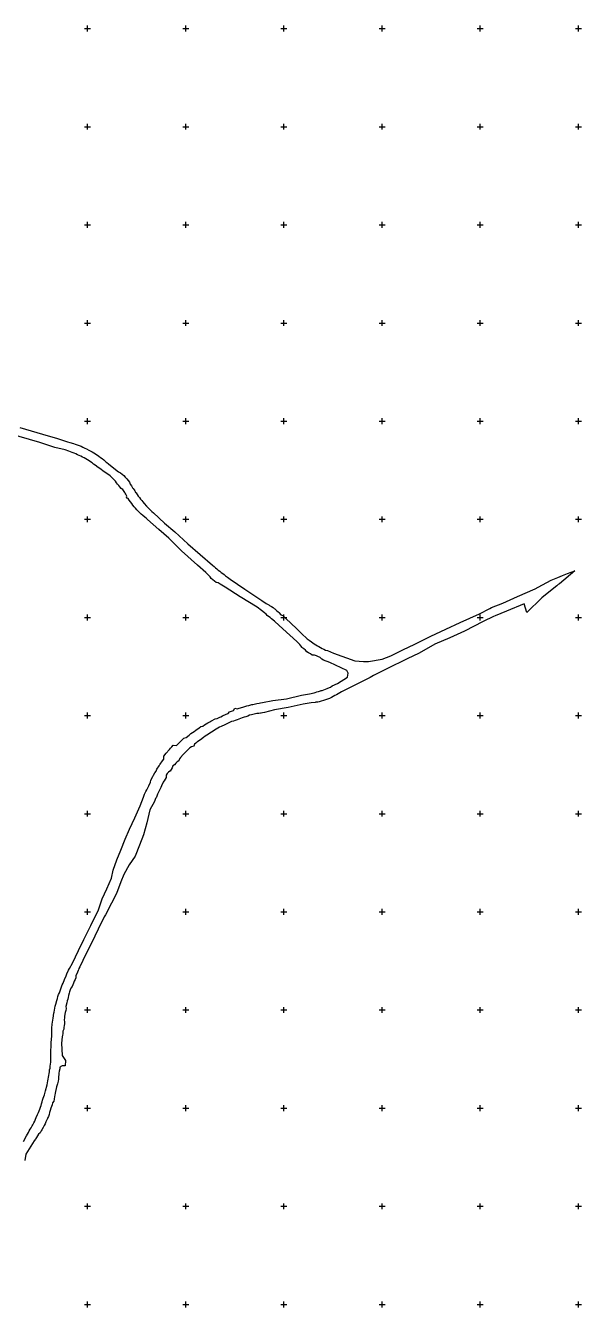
# Model space of a CAD drawing. Extents: x 542197 to 550482, y 1822129 to 1845893.
# Drawn here: x 548437 to 549003, y 1841297 to 1842603 of the extents above; entities that cross this region are included whole.
import ezdxf

# ---------------------------------------------------------------- set-up
doc = ezdxf.new("R2010")
doc.units = 0
doc.layers.add('Level 30', color=7, linetype='Continuous')
doc.layers.add('Level 63', color=7, linetype='Continuous')

msp = doc.modelspace()

# ---------------------------------------------------------------- linework, layer by layer
at = {"layer": 'Level 30'}
for points in [[(548434.6, 1841466.1), (548437.8, 1841471.8), (548439.7, 1841475.2), (548440.6, 1841476.9), (548441.5, 1841478.5), (548442.6, 1841480.1), (548443.5, 1841481.8), (548444.1, 1841482.9), (548445.3, 1841485.1), (548446.1, 1841486.8), (548446.9, 1841488.6), (548447.7, 1841490.3), (548449.1, 1841493.5), (548449.9, 1841495.6), (548450.6, 1841497.4), (548451.4, 1841499.1), (548452, 1841500.9), (548452.6, 1841502.7), (548453.2, 1841504.5), (548453.7, 1841506.3), (548454.2, 1841508.2), (548454.9, 1841510), (548456, 1841513.6), (548457, 1841517.5), (548458.8, 1841523.7), (548459.1, 1841525.7), (548459.4, 1841527.7), (548459.7, 1841529.6), (548460, 1841531.4), (548460.6, 1841533.3), (548460.8, 1841535.2), (548461.1, 1841537.1), (548461.3, 1841539), (548461.7, 1841540.8), (548461.9, 1841542.7), (548462.1, 1841544.7), (548462.2, 1841545.1), (548462.4, 1841546.6), (548462.4, 1841548.6), (548462.6, 1841554.5), (548462.9, 1841566.8), (548463.4, 1841573.2), (548463.4, 1841575.2), (548463.5, 1841577.2), (548463.6, 1841579.3), (548463.5, 1841581.4), (548464, 1841585.5), (548464, 1841585.5), (548464.5, 1841589.6), (548464.9, 1841591.6), (548465.7, 1841596.6), (548465.9, 1841597.7), (548466.3, 1841599.8), (548467.1, 1841603.8), (548467.8, 1841605.8), (548468.8, 1841609.8), (548469.3, 1841611.7), (548469.3, 1841611.8), (548469.8, 1841613.8), (548470.4, 1841615.8), (548471.4, 1841617.6), (548472.1, 1841619.6), (548472.7, 1841621.6), (548473.3, 1841623.5), (548474, 1841625.5), (548475.1, 1841627.2), (548476.6, 1841631.1), (548478.2, 1841634.9), (548479, 1841636.8), (548480.7, 1841640.5), (548481.6, 1841642.4), (548484.5, 1841647.7), (548490.8, 1841660.5), (548496, 1841672), (548503.3, 1841686.2), (548509.5, 1841698.5), (548510.6, 1841700.9), (548514.7, 1841713.4), (548519.5, 1841723.3), (548524.5, 1841734.3), (548526, 1841742.6), (548529.8, 1841753), (548533.7, 1841762.8), (548538.3, 1841773.9), (548542.7, 1841784.3), (548548.2, 1841795.7), (548553.5, 1841808.1), (548557.1, 1841817), (548557.7, 1841818.9), (548558.1, 1841820), (548559.2, 1841822.8), (548560.5, 1841824.5), (548561.4, 1841826.4), (548562.3, 1841828.3), (548564.1, 1841832), (548564.5, 1841834.2), (548566.5, 1841837.9), (548567.2, 1841839.3), (548568.6, 1841841.6), (548569.7, 1841843.4), (548570.5, 1841845.3), (548572.8, 1841848.8), (548573.7, 1841850.1), (548574, 1841850.6), (548576.4, 1841854), (548577.7, 1841855.7), (548577.6, 1841858.5), (548580.2, 1841861.8), (548583, 1841865), (548583.3, 1841865.4), (548584.4, 1841866.7), (548585.8, 1841868.2), (548587.2, 1841869.8), (548590.6, 1841869.6), (548593.5, 1841872.5), (548595, 1841874), (548596.5, 1841875.4), (548598.1, 1841876.9), (548600.3, 1841877.5), (548603.4, 1841880.2), (548604.9, 1841881.5), (548605, 1841881.6), (548606.7, 1841882.9), (548608.6, 1841883.8), (548610.2, 1841885.1), (548613.6, 1841887.5), (548615.3, 1841888.7), (548617.3, 1841889.3), (548619.1, 1841890.5), (548620.7, 1841891.5), (548622.6, 1841892.7), (548624.4, 1841893.7), (548625.5, 1841894.3), (548626.2, 1841894.7), (548629.8, 1841896.7), (548632, 1841896.9), (548634.8, 1841898.4), (548635.7, 1841898.8), (548637.5, 1841899.7), (548641.2, 1841901.4), (548643.1, 1841902.2), (548644.7, 1841903.8), (548646.6, 1841904.6), (548648.5, 1841905.3), (548649.9, 1841907.6), (548652.4, 1841906.7), (548654.4, 1841907.4), (548658.3, 1841908.7), (548662.2, 1841909.9), (548664.2, 1841910.4), (548667.3, 1841911.2), (548668.2, 1841911.4), (548672.3, 1841912.4), (548674.8, 1841912.8), (548676.3, 1841913), (548678.3, 1841913.4), (548688.7, 1841915.2), (548702.7, 1841917), (548718, 1841920.9), (548726, 1841922.1), (548730.7, 1841923.3), (548731.8, 1841923.6), (548733.5, 1841924.1), (548735.3, 1841924.6), (548737.1, 1841925.1), (548737.9, 1841925.4), (548738.8, 1841925.7), (548740.5, 1841926.3), (548742.3, 1841926.9), (548744, 1841927.6), (548744.8, 1841927.9), (548747.6, 1841929.1), (548749.3, 1841930.2), (548754.6, 1841932.7), (548764.7, 1841939.3), (548765.3, 1841943.3), (548764.1, 1841945.8), (548746.7, 1841954.1), (548740.2, 1841956.3), (548738.5, 1841957.4), (548737, 1841959.1), (548736.2, 1841959.6), (548735.2, 1841959.9), (548733.2, 1841960.7), (548731.2, 1841961.5), (548728.9, 1841961.7), (548727, 1841962.8), (548725.2, 1841963.9), (548723.4, 1841965.1), (548721.9, 1841966.6), (548720.2, 1841968), (548719.2, 1841968.8), (548718.6, 1841969.4), (548717.3, 1841971.1), (548716.1, 1841972.3), (548713.1, 1841975.6), (548706.1, 1841982), (548695.1, 1841991.7), (548690.4, 1841996.1), (548687.4, 1841998.7), (548685.9, 1841999.8), (548684.4, 1842000.8), (548683, 1842002), (548681.8, 1842003.4), (548680.3, 1842004.6), (548677.1, 1842006.9), (548672.9, 1842010.3), (548655.4, 1842021.1), (548640.2, 1842031), (548636.7, 1842033), (548634.9, 1842034), (548633.1, 1842035.2), (548631, 1842035.7), (548629.3, 1842037), (548627.7, 1842038.3), (548626, 1842039.6), (548624.8, 1842041.4), (548623.3, 1842042.9), (548622.1, 1842044.1), (548620.5, 1842045.8), (548612, 1842053.2), (548595.5, 1842068), (548582.7, 1842080.7), (548572.5, 1842089.7), (548560.9, 1842099.8), (548559.5, 1842101.2), (548558.3, 1842102.1), (548556.3, 1842103.8), (548554.7, 1842105.2), (548553.3, 1842106.7), (548551.7, 1842108.1), (548550.3, 1842109.6), (548548.9, 1842111.2), (548547.5, 1842112.8), (548546.2, 1842114.4), (548544.9, 1842116.1), (548543.6, 1842117.7), (548542.4, 1842119.4), (548541.4, 1842121.3), (548540.3, 1842121.5), (548539.7, 1842122.7), (548539.8, 1842123.7), (548538.8, 1842125.6), (548538.3, 1842126.5), (548537.9, 1842127.3), (548537.9, 1842127.3), (548537.3, 1842128.2), (548536.7, 1842129.2), (548535.8, 1842130.4), (548534.1, 1842131.5), (548533, 1842132.9), (548531.8, 1842134.3), (548530.6, 1842135.7), (548529.3, 1842137), (548528.5, 1842138.8), (548527.2, 1842140.1), (548525.8, 1842141.5), (548523, 1842144.3), (548515.4, 1842149.3), (548513.9, 1842150.7), (548512.3, 1842151.8), (548510.7, 1842152.9), (548507.6, 1842155.2), (548506.1, 1842156.3), (548504.7, 1842157.6), (548503.1, 1842158.6), (548501.5, 1842159.6), (548499.8, 1842160.6), (548498.2, 1842161.5), (548496.5, 1842162.5), (548494.8, 1842163.3), (548493.1, 1842164.2), (548491.4, 1842165), (548489.6, 1842165.7), (548488, 1842166.8), (548486.2, 1842167.5), (548484.4, 1842168.2), (548482.6, 1842168.8), (548480.8, 1842169.5), (548477.1, 1842170.8), (548466.6, 1842173.3), (548451.4, 1842178.4), (548390.2, 1842195.8)], [(548431.1, 1842193.4), (548453.9, 1842186.7), (548469.3, 1842182.3), (548479.5, 1842178.8), (548481.8, 1842178.2), (548485.5, 1842177.3), (548487.4, 1842176.6), (548489.4, 1842175.8), (548491.3, 1842175.1), (548493.3, 1842174.4), (548495.2, 1842173.5), (548497.1, 1842172.6), (548499, 1842171.7), (548501.3, 1842170.5), (548502.7, 1842169.8), (548504.5, 1842168.7), (548506.3, 1842167.7), (548508.1, 1842166.6), (548511.6, 1842164.3), (548513.3, 1842163.1), (548515, 1842161.8), (548516.7, 1842160.5), (548518.6, 1842158.7), (548519.7, 1842157.7), (548521.3, 1842156.5), (548528.3, 1842150.6), (548531.6, 1842148.5), (548533.5, 1842147.2), (548535.3, 1842145.9), (548536.9, 1842144.5), (548538.4, 1842142.9), (548539.8, 1842141.3), (548541.2, 1842139.6), (548542.6, 1842137.9), (548543.5, 1842135.9), (548544.6, 1842134), (548545.8, 1842132.2), (548546.3, 1842131.5), (548547.4, 1842129.9), (548548.1, 1842129), (548548.3, 1842128.3), (548548.8, 1842127.2), (548549.6, 1842126.8), (548550.5, 1842125.1), (548551.6, 1842123.6), (548552.7, 1842122.1), (548553.9, 1842120.6), (548555.1, 1842119.1), (548556.3, 1842117.7), (548557.6, 1842116.2), (548560.1, 1842113.4), (548562.8, 1842110.7), (548564.5, 1842109), (548565.5, 1842108), (548567.1, 1842106.7), (548578.2, 1842096.1), (548588.7, 1842087.2), (548602.1, 1842075.1), (548627.3, 1842053.1), (548628.9, 1842051.9), (548630.3, 1842050.7), (548631.8, 1842049.5), (548633.1, 1842048.2), (548634.6, 1842047), (548636.1, 1842045.8), (548637.6, 1842044.7), (548639.1, 1842043.6), (548640.6, 1842042.5), (548642.5, 1842041.1), (548645.3, 1842039), (548660.3, 1842028.7), (548677.4, 1842017.4), (548681.8, 1842014.3), (548684.6, 1842012.7), (548685.4, 1842012.3), (548687.2, 1842011.1), (548689, 1842010), (548690, 1842009.2), (548690.8, 1842008.6), (548692.3, 1842007.2), (548694.1, 1842005.8), (548694.8, 1842005), (548696.8, 1842002.8), (548698.8, 1842001.9), (548702, 1841998.9), (548712.7, 1841988.8), (548719.3, 1841982.1), (548722.4, 1841979.5), (548723.8, 1841978.3), (548725.8, 1841976.8), (548728.1, 1841975.1), (548729.6, 1841974.1), (548730.9, 1841973.2), (548732.6, 1841972.1), (548734.2, 1841971.2), (548735.7, 1841970.3), (548737.3, 1841969.4), (548738.8, 1841968.5), (548740.6, 1841967.7), (548742.4, 1841966.8), (548744.3, 1841966.2), (548750.6, 1841963.6), (548772.4, 1841955.9), (548781.2, 1841955), (548786.1, 1841955.1), (548800.2, 1841957.6), (548808.9, 1841961), (548821, 1841966.9), (548833.3, 1841972.9), (548849.6, 1841980.8), (548864.9, 1841988.1), (548879.7, 1841995), (548899.1, 1842003.7), (548909.8, 1842009.2), (548911.5, 1842010.2), (548923.1, 1842014.6), (548937.8, 1842021.4), (548955.9, 1842029.1), (548959, 1842031), (548972.2, 1842038), (548973.9, 1842038.8), (548979.1, 1842040.8), (548981.4, 1842041.7), (548983.8, 1842042.6), (548983.8, 1842042.6), (548988.9, 1842044.6), (548996.3, 1842047.5), (548980.8, 1842034.4), (548980.3, 1842034.1), (548979.9, 1842034), (548979.5, 1842033.5), (548978.7, 1842032.8), (548978, 1842032.2), (548973.3, 1842028.4), (548962.8, 1842019.8), (548947.5, 1842005.1), (548944.8, 1842013.8), (548926.6, 1842006.4), (548915.2, 1842001.5), (548913.6, 1842000.9), (548902.8, 1841996), (548884, 1841986.1), (548869.1, 1841979.3), (548853.9, 1841972.7), (548837.8, 1841963.7), (548825.6, 1841957.7), (548805, 1841947.6), (548791.2, 1841940.7), (548787.7, 1841938.9), (548771.6, 1841930.6), (548758.8, 1841924.3), (548753.7, 1841921.2), (548751.9, 1841920.5), (548748.3, 1841918.5), (548746.4, 1841917.4), (548742.3, 1841915.9), (548741.2, 1841915.6), (548740.2, 1841915.2), (548738.1, 1841914.6), (548736, 1841914.1), (548734.4, 1841913.8), (548733.8, 1841913.7), (548732.6, 1841913.5), (548731.8, 1841913.4), (548727.8, 1841912.9), (548719.7, 1841911.6), (548704.4, 1841908.1), (548690.5, 1841905.7), (548680.2, 1841903.2), (548678.2, 1841902.9), (548676.8, 1841902.6), (548676.3, 1841902.5), (548674.4, 1841902), (548672.4, 1841902.2), (548669.7, 1841901.5), (548666.8, 1841900.8), (548664.9, 1841900.3), (548663.2, 1841899.4), (548661.3, 1841898.8), (548659.5, 1841898.3), (548657.6, 1841897.6), (548654, 1841896.4), (548652.2, 1841895.7), (548650.4, 1841895), (548648.6, 1841894.3), (548646.7, 1841893.9), (548643.1, 1841892.3), (548639.7, 1841890.7), (548636.2, 1841888.9), (548634.5, 1841888.1), (548632.8, 1841887.1), (548629.4, 1841885.2), (548627.8, 1841884.1), (548624.6, 1841882.1), (548623, 1841881), (548621.3, 1841880), (548619.7, 1841878.9), (548618.1, 1841877.8), (548615, 1841875.4), (548613.4, 1841874.4), (548611.9, 1841873.2), (548611.7, 1841873.1), (548610.4, 1841872), (548608.9, 1841870.7), (548608.1, 1841868.7), (548606, 1841868.1), (548604.3, 1841867.1), (548602.5, 1841865.4), (548601.5, 1841864.4), (548598.8, 1841861.6), (548597.4, 1841860.2), (548594.8, 1841857.4), (548593.6, 1841855.9), (548592.8, 1841854), (548591.1, 1841852.9), (548589.8, 1841851.4), (548588.6, 1841849.9), (548586.7, 1841848.9), (548586.2, 1841846.9), (548585.1, 1841845.2), (548584.2, 1841843.5), (548583.6, 1841843.3), (548582.5, 1841842.3), (548581, 1841840.9), (548580, 1841839.3), (548580, 1841837), (548579, 1841835.3), (548578.1, 1841833.6), (548577.8, 1841833.2), (548577.1, 1841832), (548575.2, 1841828.5), (548574.5, 1841826.7), (548572.8, 1841823.3), (548572.4, 1841822.5), (548571.2, 1841819.8), (548570.5, 1841817.9), (548569.7, 1841816.2), (548569.3, 1841815.5), (548568, 1841812.6), (548563.4, 1841804.1), (548560.3, 1841790.8), (548556.8, 1841778.6), (548552.9, 1841767.9), (548548.3, 1841756.9), (548542.2, 1841748), (548537, 1841738.1), (548533.8, 1841730.5), (548529.3, 1841718.8), (548524.4, 1841708.7), (548518.1, 1841697.1), (548516.9, 1841694.8), (548510.8, 1841682.5), (548503.9, 1841668.1), (548498.2, 1841656.9), (548492, 1841644), (548491.2, 1841642.2), (548490.6, 1841640.8), (548490.5, 1841640.3), (548489.7, 1841638.5), (548488.1, 1841634.9), (548487.9, 1841632.9), (548487.2, 1841631.1), (548486.4, 1841629.3), (548485.7, 1841627.5), (548484.3, 1841623.9), (548482.9, 1841622.3), (548482.3, 1841620.5), (548481.6, 1841618.6), (548481.2, 1841617.3), (548480.5, 1841614.9), (548480.3, 1841612.9), (548479.7, 1841611), (548479.2, 1841609.2), (548478.7, 1841607.3), (548477.8, 1841603.5), (548478.1, 1841601.4), (548477.7, 1841599.5), (548477.3, 1841597.6), (548476.6, 1841593.8), (548476.3, 1841591.9), (548476, 1841590), (548476.5, 1841587.9), (548476.3, 1841586), (548476.1, 1841584.1), (548475.9, 1841582.2), (548475.7, 1841580.3), (548474.9, 1841578.4), (548474.6, 1841576.5), (548474.6, 1841575.7), (548474.4, 1841574.5), (548474.2, 1841572.5), (548473.4, 1841566.1), (548474.2, 1841553.8), (548477.4, 1841548.4), (548477, 1841543.2), (548474.2, 1841543), (548472.8, 1841542.4), (548472.3, 1841542.1), (548471.8, 1841541.9), (548471.7, 1841539.9), (548471.1, 1841537.8), (548470.8, 1841535.8), (548470.7, 1841534.6), (548470.2, 1841531.7), (548470.4, 1841529.5), (548470, 1841527.5), (548469.3, 1841524.7), (548468.4, 1841521.6), (548466.9, 1841515.3), (548466.6, 1841513.3), (548466.4, 1841511.8), (548465.9, 1841509.3), (548465.5, 1841507.2), (548464.3, 1841505.4), (548463.8, 1841503.4), (548463.2, 1841501.5), (548462.7, 1841499.9), (548461.9, 1841497.5), (548461.2, 1841495.6), (548460.7, 1841493.5), (548460, 1841491.6), (548459.2, 1841489.7), (548459.1, 1841489.3), (548457.6, 1841485.9), (548456.7, 1841484), (548455.6, 1841482.3), (548454.7, 1841480.4), (548453.4, 1841477.9), (548452.8, 1841476.8), (548451.8, 1841475), (548450.1, 1841473.5), (548449, 1841471.8), (548447.9, 1841470.1), (548447.2, 1841469), (548446.8, 1841468.3), (548445.5, 1841466.8), (548442, 1841461.4), (548437.1, 1841453.2), (548436.1, 1841446.7)]]:
    msp.add_lwpolyline(points, dxfattribs=at)
at = {"layer": 'Level 63'}
for p, q in [((548497, 1842600), (548503, 1842600)), ((548500, 1842597), (548500, 1842603)), ((548597, 1842600), (548603, 1842600)), ((548600, 1842597), (548600, 1842603)), ((548697, 1842600), (548703, 1842600)), ((548700, 1842597), (548700, 1842603)), ((548797, 1842600), (548803, 1842600)), ((548800, 1842597), (548800, 1842603)), ((548897, 1842600), (548903, 1842600)), ((548900, 1842597), (548900, 1842603)), ((548997, 1842600), (549003, 1842600)), ((549000, 1842597), (549000, 1842603)), ((548497, 1842500), (548503, 1842500)), ((548500, 1842497), (548500, 1842503)), ((548597, 1842500), (548603, 1842500)), ((548600, 1842497), (548600, 1842503)), ((548697, 1842500), (548703, 1842500)), ((548700, 1842497), (548700, 1842503)), ((548797, 1842500), (548803, 1842500)), ((548800, 1842497), (548800, 1842503)), ((548897, 1842500), (548903, 1842500)), ((548900, 1842497), (548900, 1842503)), ((548997, 1842500), (549003, 1842500)), ((549000, 1842497), (549000, 1842503)), ((548500, 1842397), (548500, 1842403)), ((548600, 1842397), (548600, 1842403)), ((548700, 1842397), (548700, 1842403)), ((548800, 1842397), (548800, 1842403)), ((548900, 1842397), (548900, 1842403)), ((549000, 1842397), (549000, 1842403)), ((548497, 1842400), (548503, 1842400)), ((548597, 1842400), (548603, 1842400)), ((548697, 1842400), (548703, 1842400)), ((548797, 1842400), (548803, 1842400)), ((548897, 1842400), (548903, 1842400)), ((548997, 1842400), (549003, 1842400)), ((548497, 1842300), (548503, 1842300)), ((548500, 1842297), (548500, 1842303)), ((548597, 1842300), (548603, 1842300)), ((548600, 1842297), (548600, 1842303)), ((548697, 1842300), (548703, 1842300)), ((548700, 1842297), (548700, 1842303)), ((548797, 1842300), (548803, 1842300)), ((548800, 1842297), (548800, 1842303)), ((548897, 1842300), (548903, 1842300)), ((548900, 1842297), (548900, 1842303)), ((548997, 1842300), (549003, 1842300)), ((549000, 1842297), (549000, 1842303)), ((548497, 1842200), (548503, 1842200)), ((548500, 1842197), (548500, 1842203)), ((548597, 1842200), (548603, 1842200)), ((548600, 1842197), (548600, 1842203)), ((548697, 1842200), (548703, 1842200)), ((548700, 1842197), (548700, 1842203)), ((548797, 1842200), (548803, 1842200)), ((548800, 1842197), (548800, 1842203)), ((548897, 1842200), (548903, 1842200)), ((548900, 1842197), (548900, 1842203)), ((548997, 1842200), (549003, 1842200)), ((549000, 1842197), (549000, 1842203)), ((548497, 1842100), (548503, 1842100)), ((548500, 1842097), (548500, 1842103)), ((548597, 1842100), (548603, 1842100)), ((548600, 1842097), (548600, 1842103)), ((548697, 1842100), (548703, 1842100)), ((548700, 1842097), (548700, 1842103)), ((548797, 1842100), (548803, 1842100)), ((548800, 1842097), (548800, 1842103)), ((548897, 1842100), (548903, 1842100)), ((548900, 1842097), (548900, 1842103)), ((548997, 1842100), (549003, 1842100)), ((549000, 1842097), (549000, 1842103)), ((548497, 1842000), (548503, 1842000)), ((548500, 1841997), (548500, 1842003)), ((548597, 1842000), (548603, 1842000)), ((548600, 1841997), (548600, 1842003)), ((548697, 1842000), (548703, 1842000)), ((548700, 1841997), (548700, 1842003)), ((548797, 1842000), (548803, 1842000)), ((548800, 1841997), (548800, 1842003)), ((548897, 1842000), (548903, 1842000)), ((548900, 1841997), (548900, 1842003)), ((548997, 1842000), (549003, 1842000)), ((549000, 1841997), (549000, 1842003)), ((548497, 1841900), (548503, 1841900)), ((548500, 1841897), (548500, 1841903)), ((548597, 1841900), (548603, 1841900)), ((548600, 1841897), (548600, 1841903)), ((548697, 1841900), (548703, 1841900)), ((548700, 1841897), (548700, 1841903)), ((548797, 1841900), (548803, 1841900)), ((548800, 1841897), (548800, 1841903)), ((548897, 1841900), (548903, 1841900)), ((548900, 1841897), (548900, 1841903)), ((548997, 1841900), (549003, 1841900)), ((549000, 1841897), (549000, 1841903)), ((548497, 1841800), (548503, 1841800)), ((548500, 1841797), (548500, 1841803)), ((548597, 1841800), (548603, 1841800)), ((548600, 1841797), (548600, 1841803)), ((548697, 1841800), (548703, 1841800)), ((548700, 1841797), (548700, 1841803)), ((548797, 1841800), (548803, 1841800)), ((548800, 1841797), (548800, 1841803)), ((548897, 1841800), (548903, 1841800)), ((548900, 1841797), (548900, 1841803)), ((548997, 1841800), (549003, 1841800)), ((549000, 1841797), (549000, 1841803)), ((548497, 1841700), (548503, 1841700)), ((548500, 1841697), (548500, 1841703)), ((548597, 1841700), (548603, 1841700)), ((548600, 1841697), (548600, 1841703)), ((548697, 1841700), (548703, 1841700)), ((548700, 1841697), (548700, 1841703)), ((548797, 1841700), (548803, 1841700)), ((548800, 1841697), (548800, 1841703)), ((548897, 1841700), (548903, 1841700)), ((548900, 1841697), (548900, 1841703)), ((548997, 1841700), (549003, 1841700)), ((549000, 1841697), (549000, 1841703)), ((548497, 1841600), (548503, 1841600)), ((548500, 1841597), (548500, 1841603)), ((548597, 1841600), (548603, 1841600)), ((548600, 1841597), (548600, 1841603)), ((548697, 1841600), (548703, 1841600)), ((548700, 1841597), (548700, 1841603)), ((548797, 1841600), (548803, 1841600)), ((548800, 1841597), (548800, 1841603)), ((548897, 1841600), (548903, 1841600)), ((548900, 1841597), (548900, 1841603)), ((548997, 1841600), (549003, 1841600)), ((549000, 1841597), (549000, 1841603)), ((548497, 1841500), (548503, 1841500)), ((548500, 1841497), (548500, 1841503)), ((548597, 1841500), (548603, 1841500)), ((548600, 1841497), (548600, 1841503)), ((548697, 1841500), (548703, 1841500)), ((548700, 1841497), (548700, 1841503)), ((548797, 1841500), (548803, 1841500)), ((548800, 1841497), (548800, 1841503)), ((548897, 1841500), (548903, 1841500)), ((548900, 1841497), (548900, 1841503)), ((548997, 1841500), (549003, 1841500)), ((549000, 1841497), (549000, 1841503)), ((548497, 1841400), (548503, 1841400)), ((548500, 1841397), (548500, 1841403)), ((548597, 1841400), (548603, 1841400)), ((548600, 1841397), (548600, 1841403)), ((548697, 1841400), (548703, 1841400)), ((548700, 1841397), (548700, 1841403)), ((548797, 1841400), (548803, 1841400)), ((548800, 1841397), (548800, 1841403)), ((548897, 1841400), (548903, 1841400)), ((548900, 1841397), (548900, 1841403)), ((548997, 1841400), (549003, 1841400)), ((549000, 1841397), (549000, 1841403)), ((548497, 1841300), (548503, 1841300)), ((548500, 1841297), (548500, 1841303)), ((548597, 1841300), (548603, 1841300)), ((548600, 1841297), (548600, 1841303)), ((548697, 1841300), (548703, 1841300)), ((548700, 1841297), (548700, 1841303)), ((548797, 1841300), (548803, 1841300)), ((548800, 1841297), (548800, 1841303)), ((548897, 1841300), (548903, 1841300)), ((548900, 1841297), (548900, 1841303)), ((548997, 1841300), (549003, 1841300)), ((549000, 1841297), (549000, 1841303))]:
    msp.add_line(p, q, dxfattribs=at)

doc.saveas('drawing.dxf')
